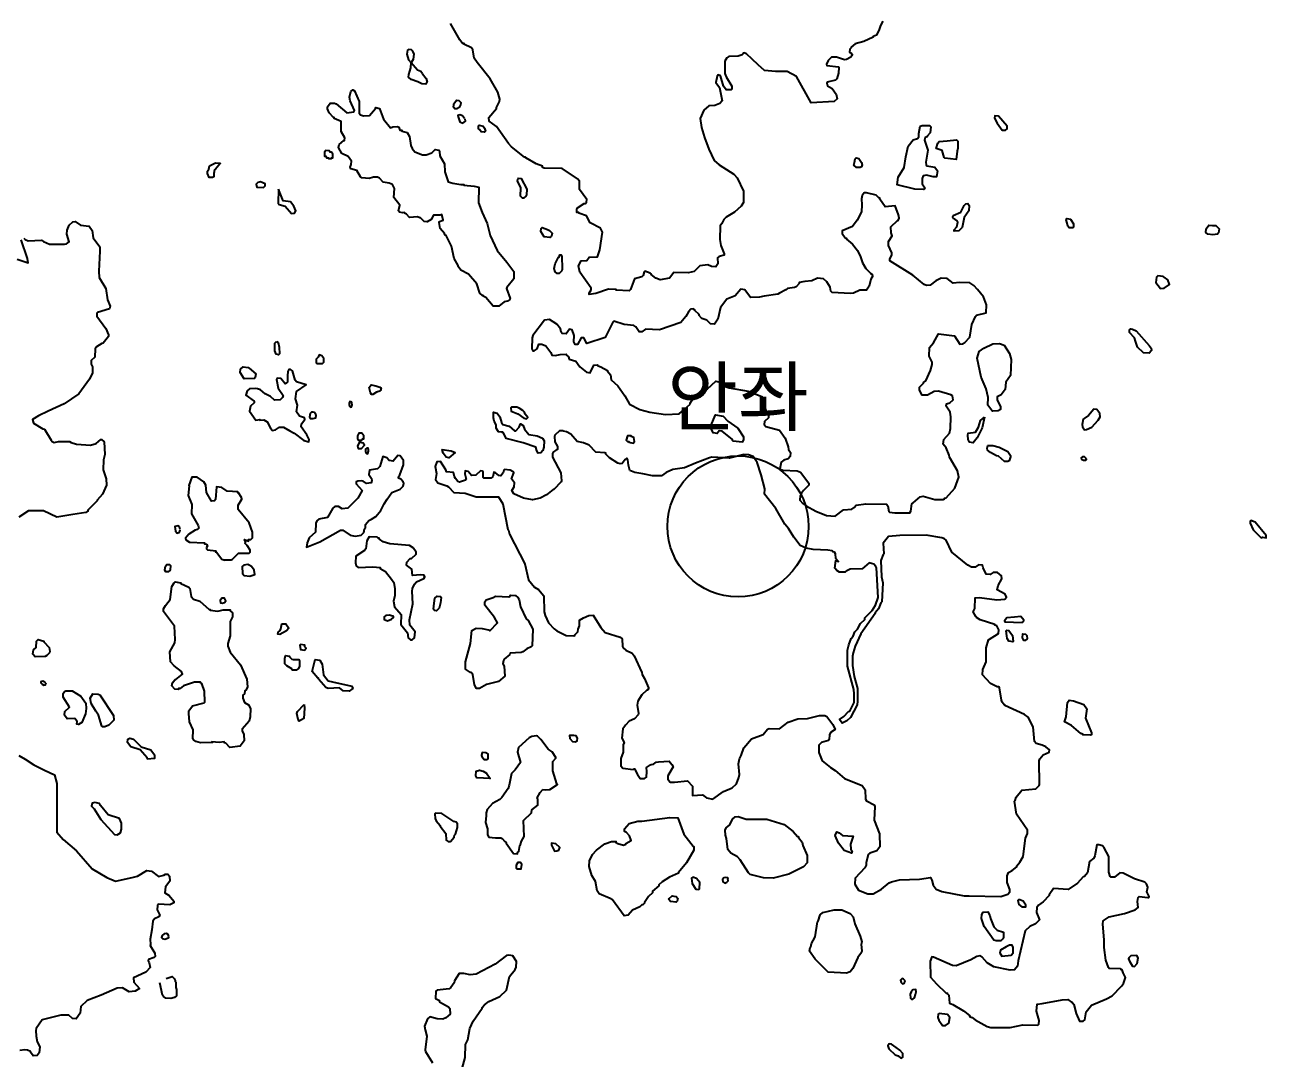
# Model space of a CAD drawing. Header units: millimetres. Extents: x -954552 to 1497340, y -301250 to 736091.
# Drawn here: x 106952 to 128951, y 130998 to 149313 of the extents above; entities that cross this region are included whole.
import ezdxf
from ezdxf.enums import TextEntityAlignment as Align

# ---------------------------------------------------------------- set-up
doc = ezdxf.new("R2010")
doc.units = ezdxf.units.MM
for name, color, linetype in [('2122', 7, 'Continuous'), ('AWS', 4, 'Continuous'), ('AWS명', 2, 'Continuous')]:
    doc.layers.add(name, color=color, linetype=linetype)
doc.styles.get("Standard").update_dxf_attribs({"font": ''})
doc.styles.get('Standard').set_extended_font_data('Gulim')

msp = doc.modelspace()

# ---------------------------------------------------------------- linework, layer by layer
at = {"layer": '2122', "color": 7}
for points in [[(122158, 149377), (122114, 149299), (122092, 149228), (122043, 149131), (121986, 149105), (121986, 149093), (121822, 149015), (121666, 148974), (121596, 148919), (121596, 148906), (121571, 148882), (121564, 148826), (121564, 148826), (121602, 148808), (121602, 148795), (121619, 148781), (121588, 148737), (121512, 148698), (121477, 148691), (121338, 148740), (121250, 148742), (121187, 148680), (121162, 148618), (121168, 148593), (121374, 148569), (121380, 148559), (121370, 148457), (121345, 148357), (121320, 148335), (121170, 148299), (121163, 148280), (121175, 148233), (121262, 148186), (121329, 148085), (121348, 147999), (121297, 147954), (120890, 147928), (120627, 148397), (120627, 148397), (120463, 148485), (120253, 148485), (120058, 148504), (119949, 148604), (119844, 148704), (119744, 148799), (119694, 148816), (119664, 148781), (119595, 148757), (119426, 148752), (119394, 148728), (119356, 148666), (119360, 148448), (119384, 148390), (119482, 148227), (119481, 148171), (119469, 148159), (119381, 148160), (119332, 148223), (119278, 148411), (119241, 148424), (119222, 148405), (119195, 148288), (119263, 148205), (119310, 147967), (119310, 147967), (119268, 147919), (119182, 147885), (119073, 147876), (118987, 147800), (118921, 147652), (118944, 147495), (118997, 147314), (119073, 147109), (119168, 146909), (119258, 146834), (119518, 146665), (119574, 146602), (119690, 146363), (119686, 146163), (119648, 146098), (119531, 145995), (119383, 145904), (119339, 145861), (119307, 145790), (119275, 145750), (119266, 145509), (119289, 145399), (119344, 145255), (119343, 145230), (119256, 145206), (119230, 145182), (119235, 145075), (119197, 145026), (119122, 145027), (119059, 145059), (118916, 145042), (118815, 144940), (118709, 144919), (118452, 144922), (118376, 144824), (118213, 144795), (118132, 144821), (118050, 144887), (118050, 144899), (118034, 144913), (118034, 144913), (117940, 144948), (117927, 144936), (117908, 144867), (117889, 144846), (117757, 144813), (117683, 144623), (117661, 144599), (117429, 144611), (117429, 144624), (117293, 144626), (117072, 144549), (116954, 144533), (116954, 144558), (116986, 144617), (116987, 144648), (116790, 144929), (116766, 145044), (116812, 145131), (116912, 145133), (116956, 145192), (117100, 145203), (117145, 145327), (117187, 145638), (117156, 145711), (116970, 145804), (116903, 145930), (116773, 145975), (116773, 145988), (116735, 145988), (116736, 146044), (116749, 146069), (116749, 146069), (116862, 146149), (116887, 146149), (116906, 146168), (116913, 146217), (116784, 146394), (116780, 146544), (116749, 146585), (116476, 146767), (116158, 146774), (116127, 146783), (116127, 146809), (116014, 146851), (115833, 146954), (115826, 146968), (115810, 146969), (115576, 147153), (115526, 147207), (115311, 147512), (115181, 147608), (115176, 147673), (115309, 147831), (115309, 147849), (115367, 147956), (115368, 147993), (115332, 148118), (115197, 148357), (114969, 148644), (114918, 148723), (114891, 148867), (114867, 148903), (114730, 148973), (114730, 148973), (114737, 148982), (114706, 148982), (114659, 149046), (114498, 149335)], [(113798, 148637), (113839, 148706), (113853, 148793), (113829, 148847), (113804, 148872), (113754, 148873), (113735, 148864), (113722, 148795), (113750, 148690), (113798, 148637), (113798, 148637)], [(113915, 148304), (113797, 148341), (113754, 148385), (113757, 148431), (113790, 148550), (113798, 148637), (113798, 148637)], [(113999, 148447), (113968, 148486), (113912, 148512), (113798, 148637), (113798, 148637)], [(113999, 148447), (114063, 148364), (114084, 148294), (114059, 148261), (113990, 148265), (113915, 148304), (113915, 148304)], [(114674, 147894), (114649, 147848), (114609, 147826), (114571, 147825), (114549, 147853), (114554, 147893), (114555, 147912), (114555, 147912)], [(114555, 147912), (114605, 147978), (114642, 147971), (114680, 147939), (114674, 147894), (114674, 147894)], [(114742, 147654), (114707, 147697), (114660, 147720), (114627, 147706), (114637, 147662), (114661, 147595), (114713, 147570), (114761, 147608), (114756, 147644), (114756, 147644)], [(124186, 147570), (124270, 147447), (124333, 147446), (124358, 147471), (124359, 147515), (124205, 147692), (124143, 147699), (124136, 147661), (124186, 147570), (124186, 147570)], [(115074, 147515), (115099, 147484), (115117, 147427), (115098, 147409), (115042, 147417), (115011, 147460), (114992, 147467), (114993, 147523), (115006, 147535), (115074, 147515), (115074, 147515)], [(122566, 146971), (122605, 147162), (122694, 147274), (122769, 147298), (122794, 147328), (122795, 147385), (122822, 147516), (122855, 147531), (122978, 147526), (122998, 147517), (123009, 147507), (122995, 147401), (122945, 147339), (122945, 147326), (122907, 147314), (122894, 147271), (122954, 147089), (122922, 146878), (122926, 146833), (122938, 146814), (123081, 146788), (123124, 146725), (123110, 146618), (123048, 146616), (122930, 146649), (122873, 146634), (122854, 146590), (122853, 146497), (122902, 146425), (122895, 146399), (122882, 146393), (122882, 146393), (122726, 146398), (122409, 146477), (122429, 146614), (122538, 146782), (122566, 146971), (122566, 146971)], [(123299, 147256), (123462, 147276), (123487, 147248), (123487, 147126), (123472, 147074), (123458, 146926), (123258, 146948), (123246, 146961), (123210, 147085), (123104, 147119), (123130, 147217), (123156, 147243), (123299, 147256), (123299, 147256)], [(112386, 146944), (112387, 146957), (112411, 146957), (112412, 147019), (112388, 147056), (112363, 147056), (112350, 147082), (112288, 147083), (112262, 147058), (112261, 146983), (112287, 146983), (112299, 146958), (112336, 146958), (112336, 146945), (112386, 146944), (112386, 146944)], [(121653, 146871), (121665, 146937), (121684, 146955), (121733, 146942), (121781, 146875), (121789, 146829), (121782, 146798), (121757, 146783), (121688, 146786), (121644, 146825), (121653, 146871), (121653, 146871)], [(110420, 146861), (110334, 146752), (110312, 146741), (110299, 146680), (110301, 146621), (110276, 146606), (110220, 146604), (110190, 146676), (110190, 146719), (110214, 146754), (110223, 146816), (110332, 146869), (110420, 146861), (110420, 146861)], [(111080, 146521), (111051, 146490), (111061, 146437), (111180, 146429), (111211, 146459), (111212, 146497), (111127, 146530), (111080, 146521), (111080, 146521)], [(115742, 146423), (115686, 146548), (115693, 146598), (115749, 146589), (115847, 146400), (115845, 146299), (115833, 146275), (115789, 146242), (115770, 146242), (115739, 146276), (115742, 146423), (115742, 146423)], [(111448, 146400), (111439, 146150), (111457, 146131), (111567, 146097), (111680, 145970), (111730, 145972), (111755, 146014), (111719, 146100), (111658, 146176), (111533, 146196), (111448, 146400), (111448, 146400)], [(123396, 145902), (123401, 145934), (123539, 145991), (123597, 146112), (123629, 146143), (123666, 146146), (123685, 146111), (123683, 146017), (123598, 145897), (123561, 145719), (123503, 145664), (123423, 145658), (123423, 145677), (123467, 145733), (123487, 145814), (123475, 145836), (123436, 145869), (123401, 145883), (123396, 145902), (123396, 145902)], [(125422, 145796), (125406, 145857), (125419, 145883), (125481, 145869), (125536, 145787), (125536, 145725), (125523, 145712), (125461, 145716), (125436, 145745), (125422, 145796), (125422, 145796)], [(106932, 145531), (106956, 145509), (107012, 145486), (107250, 145498), (107284, 145470), (107387, 145426), (107655, 145424), (107693, 145433), (107738, 145467), (107695, 145602), (107703, 145671), (107735, 145760), (107735, 145760), (107804, 145822), (107842, 145825), (107938, 145765), (108091, 145744), (108146, 145668), (108163, 145536), (108280, 145379), (108284, 145299), (108262, 144948), (108267, 144835), (108389, 144640), (108418, 144440), (108466, 144327), (108452, 144277), (108240, 144217), (108227, 144205), (108226, 144149), (108386, 143928), (108434, 143821), (108434, 143790), (108338, 143669), (108314, 143663), (108220, 143605), (108200, 143568), (108192, 143425), (108129, 143362), (108128, 143300), (108152, 143250), (108151, 143143), (108096, 143032), (107910, 142773), (107648, 142597), (107367, 142468), (107196, 142382), (107086, 142316), (107105, 142254), (107270, 142155), (107301, 142145), (107417, 141950), (107436, 141928), (107473, 141912), (107548, 141926), (107742, 141930), (107776, 141910), (107866, 141882), (108116, 141863), (108216, 141894), (108298, 141964), (108311, 141964), (108360, 141922), (108370, 141697), (108344, 141604), (108341, 141423), (108396, 141266), (108400, 141153), (108329, 140992), (108235, 140887), (108235, 140874), (108070, 140711), (108076, 140701), (108032, 140671), (108032, 140671), (107800, 140631), (107519, 140588), (107281, 140697), (107020, 140697), (106848, 140588)], [(116214, 145686), (116250, 145669), (116299, 145619), (116286, 145569), (116255, 145544), (116155, 145553), (116099, 145647), (116100, 145703), (116119, 145721), (116214, 145686), (116214, 145686)], [(127999, 145759), (128060, 145755), (128116, 145698), (128108, 145626), (128090, 145604), (128005, 145593), (127915, 145603), (127884, 145632), (127890, 145695), (127936, 145763), (127999, 145759), (127999, 145759)], [(106818, 145159), (107009, 145094), (106999, 145170), (106887, 145500)], [(116352, 145078), (116410, 145197), (116422, 145197), (116432, 145236), (116456, 145239), (116469, 145217), (116472, 144980), (116466, 144954), (116421, 144908), (116384, 144905), (116353, 144937), (116335, 144994), (116352, 145078), (116352, 145078)], [(127145, 144840), (127124, 144855), (127030, 144862), (127005, 144838), (126998, 144744), (127077, 144637), (127146, 144643), (127235, 144710), (127210, 144791), (127145, 144840), (127145, 144840)], [(126636, 143705), (126616, 143768), (126530, 143862), (126530, 143907), (126550, 143925), (126581, 143921), (126649, 143892), (126880, 143627), (126913, 143580), (126919, 143539), (126875, 143493), (126775, 143497), (126670, 143601), (126636, 143705), (126636, 143705)], [(111413, 143700), (111442, 143685), (111461, 143601), (111463, 143482), (111445, 143463), (111407, 143476), (111380, 143533), (111385, 143672), (111413, 143700), (111413, 143700)], [(123898, 143067), (123831, 143404), (123864, 143522), (123945, 143583), (124109, 143659), (124228, 143667), (124309, 143635), (124401, 143490), (124431, 143384), (124421, 143097), (124338, 142979), (124324, 142850), (124254, 142755), (124185, 142718), (124184, 142669), (124245, 142542), (124244, 142493), (124200, 142472), (124109, 142464), (124089, 142476), (124020, 142570), (124022, 142707), (123987, 142864), (123898, 143067), (123898, 143067)], [(112227, 143310), (112252, 143334), (112253, 143396), (112216, 143448), (112166, 143461), (112153, 143423), (112116, 143387), (112115, 143323), (112126, 143312), (112227, 143310), (112227, 143310)], [(110926, 143225), (111043, 143125), (111036, 143063), (111023, 143047), (110837, 143040), (110769, 143151), (110776, 143210), (110820, 143253), (110908, 143240), (110926, 143225), (110926, 143225)], [(111646, 142117), (111728, 142078), (111897, 141946), (111984, 141920), (111991, 141963), (111952, 142044), (111850, 142190), (111855, 142239), (111914, 142320), (111908, 142345), (111821, 142378), (111766, 142453), (111785, 142571), (111750, 142685), (111764, 142816), (111937, 142934), (111767, 142984), (111742, 143016), (111694, 143179), (111663, 143201), (111632, 143205), (111613, 143167), (111605, 143092), (111610, 142981), (111588, 142959), (111564, 142950), (111486, 143044), (111423, 143051), (111411, 143026), (111442, 142874), (111532, 142744), (111532, 142744), (111519, 142706), (111475, 142666), (111375, 142659), (111305, 142726), (111211, 142774), (111127, 142843), (111077, 142862), (111034, 142869), (110934, 142861), (110890, 142827), (110870, 142749), (111019, 142644), (111018, 142614), (110949, 142551), (110935, 142464), (111046, 142307), (111114, 142318), (111114, 142306), (111189, 142314), (111245, 142279), (111308, 142166), (111343, 142124), (111393, 142133), (111463, 142184), (111538, 142182), (111646, 142117), (111646, 142117)], [(113170, 142913), (113246, 142893), (113265, 142872), (113258, 142834), (113245, 142819), (113186, 142800), (113120, 142758), (113094, 142761), (113076, 142793), (113052, 142887), (113091, 142930), (113170, 142913), (113170, 142913)], [(112751, 142571), (112748, 142614), (112734, 142633), (112712, 142635), (112697, 142611), (112698, 142581), (112707, 142552), (112725, 142536), (112740, 142541), (112750, 142562), (112751, 142570), (112751, 142570)], [(112064, 142447), (112035, 142450), (112009, 142426), (111996, 142357), (112008, 142337), (112060, 142334), (112108, 142349), (112115, 142386), (112109, 142408), (112085, 142443), (112064, 142447), (112064, 142447)], [(115810, 142144), (115885, 142051), (116034, 142030), (116128, 141985), (116158, 141939), (116150, 141828), (116131, 141766), (116099, 141729), (116049, 141723), (116024, 141761), (116006, 141827), (115782, 141905), (115482, 141979), (115435, 142081), (115410, 142088), (115423, 142094), (115348, 142101), (115305, 142164), (115305, 142226), (115271, 142289), (115255, 142349), (115259, 142446), (115321, 142432), (115370, 142366), (115401, 142266), (115425, 142231), (115536, 142199), (115629, 142116), (115654, 142119), (115711, 142182), (115737, 142240), (115737, 142240), (115781, 142214), (115810, 142144), (115810, 142144)], [(115711, 142518), (115673, 142535), (115579, 142536), (115566, 142523), (115571, 142467), (115691, 142421), (115794, 142339), (115844, 142329), (115864, 142351), (115819, 142411), (115807, 142446), (115778, 142477), (115711, 142518), (115711, 142518)], [(119411, 142290), (119585, 142165), (119689, 142008), (119689, 141957), (119663, 141918), (119507, 141935), (119495, 141947), (119495, 141966), (119310, 142112), (119259, 142119), (119221, 142067), (119153, 142083), (119110, 142171), (119110, 142208), (119194, 142402), (119325, 142374), (119411, 142290), (119411, 142290)], [(123961, 142360), (123915, 142172), (123831, 141991), (123756, 141905), (123693, 141916), (123669, 141962), (123664, 142038), (123670, 142075), (123801, 142092), (123852, 142179), (123886, 142298), (123961, 142360), (123961, 142360)], [(125724, 142336), (125710, 142324), (125690, 142230), (125696, 142186), (125733, 142136), (125764, 142138), (125859, 142182), (125975, 142308), (126011, 142363), (126005, 142426), (125950, 142495), (125894, 142502), (125805, 142391), (125724, 142336), (125724, 142336)], [(112919, 141801), (112971, 141863), (112946, 141901), (112884, 141914), (112845, 141852), (112857, 141801), (112919, 141801), (112919, 141801)], [(112921, 141952), (112934, 141976), (112960, 141975), (112960, 142026), (112923, 142076), (112873, 142077), (112847, 142028), (112847, 141977), (112859, 141953), (112921, 141952), (112921, 141952)], [(117733, 141901), (117757, 141926), (117745, 142001), (117696, 142015), (117696, 142027), (117634, 142028), (117608, 141953), (117633, 141928), (117658, 141927), (117658, 141915), (117733, 141901), (117733, 141901)], [(113456, 141024), (113604, 141083), (113655, 141135), (113667, 141190), (113655, 141214), (113613, 141262), (113575, 141277), (113576, 141303), (113595, 141334), (113660, 141517), (113661, 141592), (113606, 141674), (113562, 141681), (113479, 141578), (113411, 141589), (113367, 141639), (113299, 141659), (113241, 141482), (113203, 141441), (113059, 141418), (113051, 141343), (113093, 141273), (113100, 141237), (113087, 141193), (113005, 141182), (112950, 141226), (112925, 141232), (112856, 141227), (112825, 141212), (112824, 141180), (112929, 141058), (112929, 141058), (112852, 140921), (112675, 140746), (112574, 140734), (112513, 140776), (112444, 140776), (112413, 140746), (112316, 140578), (112160, 140549), (112128, 140524), (112109, 140481), (112101, 140318), (111993, 140220), (111953, 140130), (111941, 140055), (112180, 140149), (112545, 140356), (112588, 140356), (112719, 140267), (112807, 140252), (112912, 140265), (112957, 140313), (112970, 140382), (112989, 140401), (112992, 140457), (113049, 140526), (113094, 140550), (113174, 140600), (113261, 140706), (113256, 140703), (113261, 140706), (113323, 140822), (113323, 140822), (113375, 140905), (113456, 141024), (113456, 141024)], [(113041, 141782), (113034, 141807), (113012, 141811), (112991, 141789), (112989, 141756), (112998, 141728), (113012, 141711), (113032, 141714), (113043, 141756), (113041, 141782), (113041, 141782)], [(114579, 141733), (114468, 141638), (114417, 141648), (114364, 141719), (114351, 141783), (114508, 141761), (114579, 141733), (114579, 141733)], [(124222, 141825), (124372, 141753), (124421, 141678), (124421, 141653), (124395, 141587), (124370, 141572), (124314, 141573), (124210, 141665), (124172, 141675), (124066, 141732), (124010, 141777), (124004, 141808), (124017, 141858), (124104, 141857), (124222, 141825), (124222, 141825)], [(125761, 141625), (125731, 141657), (125698, 141657), (125671, 141638), (125679, 141616), (125715, 141595), (125753, 141595), (125764, 141610), (125761, 141624), (125761, 141624)], [(110909, 140191), (110955, 140190), (110988, 140220), (110989, 140320), (110928, 140487), (110731, 140723), (110732, 140799), (110796, 140904), (110790, 140935), (110741, 141017), (110729, 141020), (110729, 141033), (110535, 141045), (110442, 141115), (110349, 141122), (110334, 140897), (110315, 140876), (110258, 140870), (110173, 141025), (110162, 141156), (110122, 141215), (110008, 141295), (109914, 141297), (109856, 141147), (109862, 141141), (109847, 140972), (109914, 140809), (109906, 140647), (110022, 140440), (110034, 140389), (110014, 140370), (110014, 140370), (109971, 140359), (109857, 140285), (109800, 140214), (109806, 140183), (109868, 140141), (110136, 140129), (110136, 140116), (110174, 140106), (110192, 140081), (110173, 140050), (110172, 140025), (110191, 140006), (110335, 139988), (110334, 139970), (110347, 139966), (110445, 139840), (110495, 139823), (110489, 139833), (110607, 139831), (110635, 139844), (110740, 139949), (110928, 139950), (110946, 139968), (110947, 139999), (110892, 140087), (110855, 140119), (110861, 140147), (110843, 140188), (110918, 140159), (110909, 140191), (110909, 140191)], [(109705, 140368), (109692, 140416), (109664, 140435), (109611, 140422), (109624, 140341), (109652, 140302), (109695, 140321), (109705, 140354), (109705, 140354)], [(128721, 140360), (128863, 140221), (128888, 140230), (128951, 140223), (128951, 140260), (128755, 140497), (128680, 140530), (128667, 140517), (128667, 140480), (128721, 140360), (128721, 140360)], [(113507, 139319), (113511, 139200), (113484, 139098), (113502, 138995), (113619, 138861), (113617, 138687), (113734, 138535), (113745, 138448), (113788, 138410), (113819, 138412), (113858, 138446), (113871, 138552), (113773, 138673), (113768, 138766), (113828, 139053), (113818, 139275), (113824, 139323), (113860, 139400), (113895, 139439), (114021, 139500), (114040, 139528), (114022, 139556), (113965, 139563), (113822, 139553), (113810, 139665), (113718, 139735), (113724, 139786), (113782, 139853), (113807, 139853), (113889, 139933), (113889, 139964), (113889, 139964), (113834, 140041), (113772, 140085), (113423, 140114), (113304, 140147), (113240, 140196), (113233, 140213), (113214, 140213), (113199, 140230), (113055, 140237), (113011, 140169), (112997, 140026), (112971, 139998), (112820, 139897), (112813, 139778), (112824, 139725), (112857, 139694), (113118, 139706), (113249, 139694), (113249, 139675), (113341, 139622), (113451, 139488), (113489, 139426), (113507, 139319), (113507, 139319)], [(109441, 139690), (109444, 139721), (109469, 139746), (109513, 139749), (109531, 139727), (109530, 139645), (109492, 139618), (109449, 139615), (109436, 139647), (109441, 139690), (109441, 139690)], [(110925, 139737), (110906, 139746), (110831, 139735), (110806, 139710), (110811, 139586), (110841, 139554), (110941, 139540), (111029, 139570), (111018, 139648), (110968, 139714), (110925, 139737), (110925, 139737)], [(109599, 137953), (109535, 138021), (109524, 138202), (109608, 138358), (109615, 138420), (109605, 138652), (109408, 138916), (109409, 138960), (109444, 139023), (109530, 139127), (109558, 139357), (109599, 139423), (109614, 139438), (109715, 139421), (109715, 139409), (109857, 139345), (109876, 139322), (109899, 139178), (109941, 139136), (110054, 139095), (110221, 138949), (110234, 138949), (110234, 138937), (110371, 138923), (110465, 138946), (110590, 138942), (110589, 138929), (110633, 138888), (110632, 138819), (110593, 138738), (110590, 138482), (110590, 138482), (110551, 138345), (110550, 138302), (110593, 138195), (110774, 137970), (110887, 137716), (110897, 137579), (110877, 137529), (110852, 137510), (110843, 137458), (110818, 137434), (110813, 137380), (110843, 137304), (110918, 137260), (110954, 137196), (110945, 137045), (110927, 136972), (110806, 136827), (110806, 136802), (110834, 136735), (110841, 136623), (110771, 136528), (110584, 136502), (110515, 136578), (110491, 136587), (110485, 136606), (110397, 136591), (110266, 136603), (110278, 136593), (110066, 136589), (109984, 136610), (109941, 136641), (109941, 136641), (109929, 136657), (109937, 136816), (109871, 136961), (109856, 137107), (109861, 137155), (109924, 137241), (110131, 137294), (110144, 137307), (110134, 137501), (110088, 137639), (110074, 137641), (110067, 137662), (109961, 137660), (109766, 137599), (109703, 137550), (109678, 137547), (109678, 137535), (109609, 137539), (109560, 137596), (109567, 137658), (109580, 137658), (109580, 137670), (109618, 137707), (109631, 137707), (109744, 137805), (109726, 137853), (109599, 137953), (109599, 137953)], [(110512, 139102), (110488, 139150), (110446, 139151), (110412, 139108), (110421, 139070), (110449, 139065), (110492, 139074), (110516, 139102), (110516, 139102)], [(114205, 139063), (114216, 139148), (114261, 139185), (114316, 139181), (114329, 139165), (114320, 139071), (114295, 138971), (114245, 138926), (114214, 138932), (114195, 138954), (114205, 139063), (114205, 139063)], [(115647, 138182), (115553, 138174), (115547, 138155), (115449, 138068), (115433, 138047), (115426, 137989), (115444, 137945), (115461, 137770), (115347, 137671), (115134, 137621), (115008, 137548), (114958, 137552), (114922, 137614), (114892, 137796), (114862, 137831), (114849, 137831), (114763, 137891), (114764, 138023), (114850, 138346), (114871, 138577), (114953, 138620), (115056, 138614), (115168, 138589), (115195, 138571), (115327, 138715), (115274, 138810), (115103, 139029), (115103, 139086), (115128, 139124), (115251, 139164), (115292, 139187), (115292, 139187), (115529, 139175), (115554, 139184), (115560, 139206), (115648, 139198), (115691, 139163), (115712, 139119), (115739, 138998), (115836, 138786), (115871, 138754), (115952, 138600), (115942, 138307), (115924, 138289), (115851, 138255), (115779, 138198), (115749, 138186), (115647, 138182), (115647, 138182)], [(113473, 138831), (113410, 138851), (113349, 138844), (113319, 138818), (113322, 138775), (113380, 138749), (113451, 138779), (113484, 138809), (113488, 138827), (113476, 138832), (113476, 138832)], [(124489, 138817), (124353, 138805), (124314, 138752), (124321, 138733), (124626, 138720), (124652, 138735), (124659, 138763), (124604, 138826), (124489, 138817), (124489, 138817)], [(111490, 138605), (111505, 138696), (111580, 138695), (111629, 138619), (111592, 138570), (111471, 138509), (111434, 138512), (111441, 138550), (111475, 138577), (111490, 138605), (111490, 138605)], [(107151, 138277), (107159, 138389), (107190, 138420), (107290, 138391), (107289, 138379), (107382, 138277), (107394, 138207), (107387, 138180), (107344, 138132), (107311, 138119), (107136, 138111), (107093, 138161), (107107, 138233), (107151, 138277), (107151, 138277)], [(124355, 138484), (124344, 138573), (124357, 138586), (124393, 138580), (124456, 138489), (124466, 138384), (124459, 138378), (124391, 138388), (124360, 138436), (124355, 138484), (124355, 138484)], [(124631, 138449), (124636, 138520), (124686, 138513), (124711, 138490), (124717, 138431), (124682, 138401), (124657, 138401), (124631, 138449), (124631, 138449)], [(111911, 138228), (111937, 138265), (111912, 138290), (111912, 138316), (111837, 138328), (111824, 138317), (111836, 138241), (111911, 138228), (111911, 138228)], [(111708, 138066), (111809, 138064), (111822, 138041), (111820, 137948), (111801, 137904), (111763, 137874), (111694, 137875), (111682, 137900), (111596, 137950), (111559, 137986), (111558, 138081), (111573, 138132), (111641, 138122), (111641, 138109), (111684, 138068), (111708, 138066), (111708, 138066)], [(112403, 137670), (112746, 137589), (112765, 137548), (112701, 137505), (112595, 137506), (112527, 137564), (112328, 137551), (112284, 137567), (112163, 137711), (112157, 137731), (112144, 137731), (112044, 137851), (112097, 138063), (112178, 138053), (112221, 137980), (112243, 137792), (112329, 137685), (112403, 137670), (112403, 137670)], [(107327, 137644), (107304, 137664), (107270, 137677), (107235, 137669), (107236, 137649), (107257, 137626), (107289, 137609), (107318, 137613), (107320, 137618), (107325, 137632), (107329, 137644), (107329, 137644)], [(107742, 137220), (107633, 137396), (107634, 137464), (107653, 137495), (107679, 137508), (107791, 137506), (107946, 137411), (108032, 137290), (108037, 137198), (108029, 137103), (107965, 136948), (107902, 136914), (107871, 136918), (107878, 136967), (107841, 137018), (107703, 137013), (107654, 137077), (107661, 137145), (107742, 137220), (107742, 137220)], [(108211, 137150), (108125, 137283), (108108, 137380), (108159, 137458), (108252, 137450), (108284, 137437), (108523, 137071), (108528, 136991), (108439, 136901), (108370, 136871), (108326, 136868), (108314, 136881), (108260, 137075), (108211, 137150), (108211, 137150)], [(125406, 137046), (125433, 137303), (125458, 137341), (125537, 137333), (125720, 137269), (125775, 137187), (125749, 137023), (125857, 136764), (125857, 136730), (125832, 136721), (125702, 136731), (125702, 136743), (125664, 136751), (125503, 136896), (125379, 136961), (125406, 137046), (125406, 137046)], [(111900, 137267), (111911, 137200), (111896, 137016), (111813, 136973), (111795, 136998), (111775, 137106), (111785, 137142), (111900, 137267), (111900, 137267)], [(109015, 136518), (109183, 136464), (109251, 136375), (109250, 136312), (109125, 136296), (109119, 136321), (108997, 136460), (108828, 136518), (108772, 136594), (108779, 136650), (108811, 136671), (108879, 136649), (109015, 136518), (109015, 136518)], [(116130, 135760), (116172, 135753), (116259, 135760), (116392, 135846), (116380, 135859), (116307, 136091), (116309, 136253), (116360, 136315), (116361, 136327), (116299, 136428), (116225, 136473), (116096, 136643), (116038, 136703), (116017, 136711), (115938, 136698), (115890, 136677), (115701, 136505), (115681, 136424), (115734, 136240), (115641, 136109), (115576, 136044), (115537, 135835), (115516, 135776), (115407, 135618), (115368, 135580), (115238, 135511), (115143, 135405), (115127, 135346), (115130, 135298), (115115, 135175), (115151, 135062), (115151, 135062), (115149, 134955), (115174, 134915), (115292, 134901), (115386, 134903), (115411, 134890), (115458, 134836), (115484, 134823), (115483, 134810), (115614, 134625), (115682, 134621), (115684, 134642), (115704, 134660), (115722, 134768), (115739, 134787), (115752, 134843), (115799, 134929), (115790, 135210), (115929, 135348), (115936, 135402), (116044, 135482), (116045, 135588), (116033, 135614), (116082, 135704), (116130, 135760), (116130, 135760)], [(116679, 136715), (116603, 136718), (116609, 136665), (116658, 136610), (116708, 136607), (116740, 136622), (116746, 136672), (116722, 136713), (116679, 136715), (116679, 136715)], [(115053, 136346), (115092, 136294), (115148, 136293), (115161, 136305), (115162, 136383), (115119, 136409), (115056, 136413), (115043, 136363), (115053, 136346), (115053, 136346)], [(106848, 136365), (106958, 136299), (107110, 136194), (107300, 136103), (107477, 136018), (107519, 135865), (107519, 135480), (107519, 135132), (107519, 135004), (107629, 134871), (107867, 134675), (108148, 134352), (108405, 134199), (108557, 134137), (108854, 134200), (108854, 134200), (108948, 134223), (109112, 134325), (109199, 134314), (109322, 134218), (109415, 134243), (109443, 134261), (109486, 134261), (109516, 134226), (109521, 134135), (109445, 134036), (109432, 133929), (109512, 133879), (109512, 133879), (109592, 133778), (109592, 133753), (109523, 133716), (109322, 133725), (109304, 133706), (109296, 133625), (109345, 133534), (109326, 133503), (109253, 133466), (109219, 133426), (109204, 133270), (109171, 133109), (109182, 133012), (109176, 132996), (109255, 132858), (109260, 132800), (109242, 132779), (109142, 132746), (109135, 132725), (109153, 132689), (109171, 132602), (109095, 132522), (108875, 132419), (108886, 132343), (108985, 132232), (108908, 132187), (108803, 132176), (108685, 132246), (108591, 132241), (108302, 132112), (108057, 132017), (108057, 132017), (107944, 131912), (107930, 131794), (107860, 131694), (107797, 131701), (107732, 131759), (107592, 131761), (107260, 131677), (107152, 131522), (107145, 131491), (107152, 131387), (107173, 131285), (107216, 131197), (107208, 131091), (107170, 131047), (107102, 131039), (107052, 131102), (107052, 131114), (106997, 131141), (106953, 131146), (106865, 131136)], [(115196, 135954), (114963, 135968), (114944, 135999), (114951, 136083), (115008, 136101), (115074, 136086), (115132, 136050), (115196, 135954), (115196, 135954)], [(108301, 135230), (108539, 134960), (108589, 134956), (108646, 134993), (108665, 135058), (108667, 135165), (108628, 135248), (108431, 135311), (108294, 135477), (108278, 135510), (108190, 135527), (108147, 135517), (108135, 135463), (108182, 135415), (108301, 135230), (108301, 135230)], [(114421, 134862), (114455, 134840), (114498, 134839), (114562, 134913), (114568, 134949), (114586, 134966), (114618, 135085), (114621, 135150), (114597, 135179), (114553, 135195), (114342, 135335), (114230, 135342), (114217, 135330), (114222, 135243), (114240, 135202), (114314, 135120), (114313, 135108), (114413, 134977), (114421, 134862), (114421, 134862)], [(117888, 135199), (118383, 135264), (118527, 135256), (118630, 134970), (118796, 134753), (118808, 134752), (118808, 134683), (118680, 134460), (118534, 134290), (118534, 134277), (118376, 134208), (118244, 134122), (118187, 134067), (118187, 134054), (118073, 133956), (118073, 133931), (118005, 133861), (117933, 133758), (117933, 133745), (117904, 133717), (117889, 133714), (117851, 133681), (117719, 133623), (117643, 133533), (117574, 133522), (117365, 133802), (117328, 133828), (117129, 133911), (117104, 133943), (117093, 133965), (117064, 134131), (117064, 134131), (117002, 134238), (116954, 134395), (116962, 134495), (117013, 134607), (117083, 134687), (117228, 134798), (117347, 134840), (117429, 134836), (117422, 134827), (117460, 134804), (117559, 134775), (117603, 134790), (117604, 134802), (117698, 134854), (117667, 134936), (117612, 134999), (117581, 135018), (117582, 135062), (117663, 135155), (117814, 135196), (117888, 135199), (117888, 135199)], [(120100, 135232), (120407, 135138), (120567, 135017), (120647, 134926), (120659, 134926), (120665, 134906), (120728, 134825), (120739, 134768), (120818, 134589), (120816, 134458), (120753, 134390), (120489, 134256), (120213, 134191), (120044, 134193), (119808, 134252), (119777, 134280), (119630, 134511), (119581, 134567), (119465, 134634), (119408, 134695), (119386, 134892), (119368, 134949), (119363, 135038), (119382, 135083), (119444, 135132), (119495, 135231), (119540, 135274), (119596, 135279), (119733, 135234), (120100, 135232), (120100, 135232)], [(121374, 134809), (121310, 134942), (121342, 135007), (121386, 134994), (121442, 134943), (121634, 134931), (121586, 134789), (121593, 134705), (121613, 134666), (121600, 134629), (121475, 134680), (121374, 134809), (121374, 134809)], [(116361, 134797), (116285, 134810), (116284, 134772), (116339, 134666), (116383, 134671), (116414, 134687), (116434, 134733), (116361, 134797), (116361, 134797)], [(123742, 131718), (123792, 131677), (124009, 131558), (124072, 131542), (124416, 131544), (124641, 131591), (124903, 131581), (124922, 131602), (124929, 131668), (124882, 131831), (124890, 131956), (124983, 131964), (125337, 132030), (125434, 132036), (125502, 131989), (125515, 131988), (125545, 131947), (125584, 131787), (125641, 131656), (125710, 131655), (125735, 131676), (125763, 131819), (125857, 131938), (126122, 132049), (126222, 132104), (126387, 132272), (126425, 132324), (126457, 132429), (126414, 132508), (126397, 132564), (126384, 132564), (126384, 132564), (126372, 132580), (126166, 132589), (126154, 132605), (126109, 132733), (126078, 132961), (126082, 133098), (126059, 133374), (126064, 133434), (126171, 133502), (126440, 133564), (126629, 133624), (126680, 133670), (126668, 133776), (126682, 133845), (126700, 133864), (126851, 133843), (126870, 133846), (126876, 133864), (126839, 133946), (126853, 134030), (126828, 134089), (126798, 134118), (126617, 134177), (126419, 134279), (126357, 134280), (126262, 134206), (126200, 134204), (126187, 134217), (126163, 134295), (126160, 134570), (126081, 134724), (126081, 134724), (126051, 134762), (125984, 134781), (125950, 134779), (125917, 134585), (125897, 134542), (125822, 134481), (125782, 134281), (125729, 134216), (125710, 134210), (125605, 134102), (125440, 133986), (125184, 134002), (125107, 133890), (125107, 133878), (124998, 133771), (124917, 133709), (124886, 133668), (124879, 133580), (124934, 133449), (124863, 133381), (124764, 133332), (124681, 133252), (124555, 132723), (124542, 132629), (124491, 132564), (124416, 132555), (124124, 132616), (124005, 132686), (123919, 132787), (123879, 132812), (123821, 132797), (123821, 132797), (123717, 132741), (123455, 132637), (123393, 132638), (123057, 132789), (123026, 132792), (122994, 132717), (123002, 132433), (123110, 132314), (123280, 132152), (123305, 132151), (123299, 132142), (123329, 132114), (123340, 131973), (123396, 131950), (123585, 131839), (123687, 131762), (123705, 131731), (123742, 131718), (123742, 131718)], [(115747, 134355), (115761, 134429), (115737, 134466), (115687, 134467), (115661, 134418), (115660, 134368), (115672, 134356), (115747, 134355), (115747, 134355)], [(118781, 134091), (118842, 133995), (118899, 133989), (118911, 134001), (118913, 134113), (118857, 134183), (118789, 134206), (118764, 134187), (118781, 134091), (118781, 134091)], [(119414, 134163), (119408, 134192), (119377, 134197), (119342, 134196), (119316, 134164), (119323, 134124), (119356, 134099), (119394, 134119), (119417, 134143), (119412, 134164), (119412, 134164)], [(118456, 133871), (118497, 133863), (118522, 133825), (118515, 133782), (118496, 133763), (118395, 133777), (118365, 133811), (118372, 133830), (118423, 133876), (118456, 133871), (118456, 133871)], [(124642, 133783), (124588, 133806), (124564, 133804), (124551, 133792), (124568, 133722), (124618, 133678), (124693, 133680), (124693, 133711), (124642, 133783), (124642, 133783)], [(120920, 133085), (120956, 133150), (120997, 133412), (121009, 133424), (121048, 133536), (121093, 133580), (121293, 133627), (121431, 133625), (121580, 133561), (121629, 133504), (121659, 133378), (121756, 133159), (121787, 133060), (121772, 133015), (121784, 132902), (121777, 132871), (121713, 132784), (121625, 132585), (121579, 132527), (121512, 132507), (121191, 132522), (120957, 132750), (120858, 132895), (120868, 132961), (120881, 132972), (120892, 133032), (120920, 133085), (120920, 133085)], [(123953, 133329), (123909, 133474), (123910, 133543), (123935, 133586), (124017, 133592), (124053, 133528), (124065, 133471), (124126, 133327), (124181, 133264), (124293, 133232), (124298, 133134), (124285, 133110), (124248, 133076), (124166, 133077), (124123, 133091), (123953, 133329), (123953, 133329)], [(109504, 133152), (109495, 133191), (109465, 133205), (109424, 133202), (109388, 133171), (109374, 133137), (109392, 133118), (109434, 133108), (109481, 133124), (109502, 133137), (109506, 133149), (109506, 133149)], [(124346, 132969), (124245, 132914), (124232, 132864), (124269, 132807), (124430, 132823), (124470, 132867), (124465, 132961), (124447, 133002), (124403, 132999), (124346, 132969), (124346, 132969)], [(114703, 130815), (114755, 131012), (114764, 131237), (114803, 131323), (114836, 131524), (114899, 131655), (115054, 131885), (115054, 131897), (115098, 131942), (115174, 132000), (115369, 132091), (115489, 132202), (115489, 132202), (115542, 132445), (115644, 132569), (115657, 132612), (115664, 132712), (115603, 132813), (115527, 132823), (115491, 132815), (115289, 132661), (114949, 132484), (114843, 132473), (114732, 132497), (114649, 132500), (114569, 132368), (114560, 132335), (114501, 132251), (114471, 132225), (114261, 132203), (114233, 132187), (114231, 132056), (114300, 132017), (114293, 132009), (114299, 131999), (114458, 131908), (114484, 131877), (114490, 131778), (114456, 131748), (114456, 131748)], [(126529, 132714), (126585, 132628), (126616, 132621), (126667, 132676), (126681, 132776), (126656, 132817), (126550, 132809), (126518, 132778), (126512, 132756), (126529, 132714), (126529, 132714)], [(109455, 132408), (109562, 132447), (109599, 132412), (109618, 132377), (109618, 132359), (109630, 132346), (109627, 132248), (109638, 132215), (109639, 132102), (109607, 132072), (109538, 132054), (109451, 132064), (109407, 132093), (109389, 132112), (109343, 132333), (109343, 132333)], [(122553, 132370), (122526, 132400), (122502, 132412), (122493, 132406), (122471, 132379), (122481, 132339), (122506, 132316), (122528, 132324), (122544, 132341), (122556, 132360), (122553, 132371), (122553, 132371)], [(122643, 132133), (122647, 132060), (122666, 132044), (122691, 132041), (122716, 132065), (122738, 132125), (122749, 132171), (122743, 132215), (122687, 132210), (122658, 132172), (122643, 132133), (122643, 132133)], [(123152, 131673), (123216, 131577), (123266, 131577), (123329, 131620), (123343, 131720), (123306, 131770), (123157, 131791), (123138, 131778), (123134, 131721), (123152, 131673), (123152, 131673)], [(114456, 131748), (114414, 131710), (114358, 131686), (114257, 131695), (114127, 131732), (114089, 131695), (114037, 131564), (114045, 131498), (114079, 131389), (114045, 131143), (114050, 131115), (114179, 130913)], [(122391, 131188), (122312, 131246), (122269, 131253), (122249, 131218), (122261, 131165), (122375, 131059), (122431, 131040), (122478, 131000), (122497, 131003), (122509, 131018), (122510, 131081), (122460, 131138), (122391, 131188), (122391, 131188)]]:
    msp.add_lwpolyline(points, dxfattribs=at)
for points in [[(115616, 144940), (115621, 144809), (115493, 144658), (115487, 144639), (115553, 144460), (115540, 144436), (115508, 144416), (115447, 144406), (115352, 144326), (115251, 144326), (115122, 144478), (115073, 144504), (115073, 144517), (115060, 144517), (115017, 144558), (114963, 144720), (114816, 144894), (114679, 144965), (114629, 145031), (114630, 145050), (114563, 145173), (114515, 145392), (114418, 145578), (114402, 145585), (114391, 145614), (114315, 145703), (114296, 145808), (114303, 145826), (114365, 145853), (114342, 145954), (114315, 145941), (114315, 145941), (114192, 145940), (114153, 145862), (114083, 145822), (114028, 145829), (113966, 145893), (113950, 145891), (113913, 145911), (113772, 145895), (113717, 145959), (113681, 145972), (113681, 145984), (113644, 145978), (113592, 145991), (113574, 146019), (113600, 146116), (113489, 146255), (113504, 146411), (113467, 146480), (113410, 146508), (113305, 146526), (113238, 146596), (113200, 146615), (113129, 146611), (113056, 146592), (112925, 146603), (112900, 146616), (112833, 146732), (112727, 146758), (112715, 146790), (112738, 146838), (112742, 146895), (112742, 146895), (112680, 146979), (112568, 147032), (112508, 147136), (112520, 147192), (112603, 147260), (112615, 147260), (112622, 147310), (112561, 147423), (112557, 147598), (112432, 147655), (112433, 147668), (112421, 147668), (112347, 147751), (112317, 147826), (112317, 147857), (112361, 147926), (112442, 147925), (112467, 147912), (112661, 147754), (112784, 147770), (112797, 147795), (112718, 147964), (112706, 148033), (112727, 148133), (112764, 148158), (112795, 148145), (112880, 147956), (112877, 147750), (112902, 147719), (112952, 147699), (113058, 147704), (113058, 147704), (113166, 147828), (113173, 147847), (113235, 147830), (113307, 147641), (113431, 147486), (113475, 147505), (113554, 147511), (113581, 147500), (113598, 147444), (113636, 147443), (113636, 147430), (113729, 147402), (113772, 147332), (113795, 147176), (113819, 147120), (113862, 147063), (113998, 147011), (114062, 147010), (114162, 147046), (114225, 147102), (114288, 147091), (114300, 147069), (114307, 146991), (114391, 146850), (114394, 146707), (114455, 146532), (114537, 146504), (114679, 146482), (114731, 146483), (114730, 146471), (114915, 146452), (114915, 146452), (114998, 146433), (114998, 146433), (114993, 146157), (115055, 145986), (115146, 145791), (115198, 145577), (115322, 145315), (115493, 145105)], [(118741, 142592), (118741, 142610), (118804, 142700), (119050, 142859), (119195, 142995), (119246, 142988), (119314, 142931), (119364, 142917), (119364, 142905), (119432, 142876), (119769, 142819), (120011, 142726), (120053, 142640), (120076, 142490), (120132, 142396), (120131, 142345), (120062, 142284), (120055, 142228), (120085, 142196), (120328, 142130), (120427, 141986), (120480, 141833), (120487, 141786), (120523, 141734), (120516, 141660), (120478, 141619), (120403, 141599), (120358, 141561), (120332, 141444), (120388, 141417), (120637, 141408), (120637, 141408), (120699, 141382), (120847, 141187), (120847, 141155), (120749, 141060), (120714, 141013), (120694, 140963), (120687, 140889), (120742, 140826), (120798, 140787), (120972, 140694), (121158, 140614), (121314, 140606), (121460, 140716), (121609, 140727), (121649, 140755), (121686, 140801), (121855, 140824), (122223, 140816), (122248, 140788), (122265, 140687), (122277, 140674), (122370, 140665), (122634, 140664), (122653, 140695), (122671, 140824), (122698, 140838), (122777, 140912), (122817, 140946), (122875, 140961), (123080, 140902), (123224, 140900), (123224, 140900), (123249, 140909), (123249, 140922), (123282, 140932), (123432, 141103), (123504, 141296), (123480, 141409), (123340, 141648), (123334, 141685), (123280, 141815), (123224, 141881), (123238, 141962), (123339, 142073), (123359, 142161), (123363, 142366), (123350, 142448), (123277, 142551), (123283, 142593), (123346, 142613), (123403, 142666), (123391, 142735), (123360, 142757), (123143, 142819), (123067, 142814), (122948, 142747), (122854, 142748), (122805, 142839), (122806, 142889), (122879, 142963), (122880, 142975), (122920, 143003), (123001, 143189), (123001, 143189), (123030, 143295), (123030, 143333), (122981, 143440), (122983, 143596), (123054, 143677), (123143, 143837), (123430, 143803), (123522, 143652), (123572, 143660), (123610, 143685), (123698, 143774), (123732, 143999), (123797, 144141), (123816, 144166), (123991, 144207), (123993, 144351), (123939, 144490), (123836, 144623), (123768, 144690), (123698, 144737), (123517, 144744), (123405, 144734), (123299, 144817), (123193, 144821), (123099, 144776), (122998, 144696), (122930, 144693), (122892, 144713), (122688, 144878), (122279, 145130), (122281, 145157), (122281, 145157), (122318, 145236), (122315, 145271), (122257, 145399), (122258, 145474), (122322, 145572), (122306, 145628), (122299, 145735), (122420, 145846), (122432, 145846), (122445, 145889), (122438, 145946), (122379, 146103), (122197, 146087), (122104, 146225), (122105, 146238), (122086, 146244), (122037, 146295), (121870, 146338), (121826, 146335), (121794, 146285), (121781, 146229), (121786, 146124), (121778, 145998), (121700, 145849), (121618, 145741), (121436, 145659), (121435, 145615), (121491, 145540), (121516, 145529), (121516, 145516), (121620, 145426), (121620, 145426), (121706, 145315), (121764, 145203), (121797, 145092), (121858, 144992), (121938, 144909), (121951, 144908), (121951, 144896), (121970, 144896), (121975, 144852), (121946, 144804), (121914, 144682), (121866, 144610), (121747, 144611), (121640, 144557), (121580, 144553), (121260, 144571), (121235, 144593), (121223, 144662), (121168, 144757), (121106, 144813), (121000, 144821), (120899, 144773), (120773, 144764), (120674, 144744), (120674, 144731), (120623, 144670), (120592, 144655), (120467, 144641), (120437, 144613), (120329, 144555), (120296, 144539), (120296, 144539), (120055, 144501), (119971, 144488), (119811, 144482), (119710, 144613), (119642, 144626), (119541, 144512), (119394, 144453), (119281, 144300), (119235, 144094), (119177, 144010), (119103, 144015), (119041, 144078), (118948, 144110), (118899, 144164), (118900, 144176), (118824, 144249), (118824, 144262), (118800, 144268), (118800, 144281), (118756, 144275), (118711, 144223), (118665, 144141), (118578, 144037), (118202, 143907), (117952, 143917), (117889, 143874), (117839, 143871), (117778, 143963), (117747, 143982), (117572, 144003), (117391, 144061), (117391, 144061), (117372, 144043), (117237, 143770), (116911, 143665), (116856, 143763), (116825, 143766), (116813, 143763), (116748, 143648), (116705, 143645), (116680, 143696), (116688, 143808), (116652, 143906), (116602, 143916), (116545, 143835), (116477, 143839), (116458, 143865), (116446, 143924), (116378, 144006), (116249, 144089), (116161, 144077), (115957, 143805), (115944, 143768), (115935, 143568), (115953, 143537), (115979, 143537), (116029, 143573), (116062, 143654), (116117, 143653), (116185, 143621), (116272, 143508), (116290, 143460), (116353, 143451), (116353, 143451), (116438, 143470), (116547, 143475), (116547, 143463), (116584, 143426), (116601, 143385), (116714, 143352), (116788, 143251), (116904, 143156), (116973, 143142), (117037, 143279), (117100, 143285), (117113, 143269), (117162, 143252), (117280, 143185), (117280, 143173), (117329, 143112), (117342, 143023), (117342, 143023), (117459, 142916), (117588, 142735), (117669, 142587), (117849, 142492), (118030, 142449), (118306, 142406), (118549, 142416), (118635, 142492)], [(117676, 141416), (117649, 141510), (117637, 141603), (117626, 141625), (117613, 141628), (117594, 141610), (117540, 141539), (117502, 141533), (117459, 141543), (117316, 141639), (117248, 141705), (117248, 141718), (117230, 141727), (117074, 141741), (116951, 141862), (116852, 141907), (116739, 141927), (116628, 142060), (116554, 142098), (116496, 142109), (116490, 142119), (116429, 142118), (116347, 142038), (116340, 142019), (116345, 141919), (116394, 141838), (116394, 141788), (116381, 141788), (116318, 141738), (116305, 141714), (116304, 141652), (116304, 141652), (116450, 141374), (116461, 141231), (116455, 141212), (116328, 141074), (116315, 141074), (116195, 140984), (116083, 140923), (115950, 140894), (115789, 140921), (115621, 140998), (115584, 141058), (115623, 141123), (115630, 141198), (115574, 141267), (115620, 141372), (115608, 141388), (115551, 141418), (115451, 141431), (115439, 141419), (115430, 141374), (115388, 141319), (115350, 141326), (115288, 141380), (115263, 141384), (115244, 141303), (115212, 141275), (115088, 141279), (115075, 141292), (115076, 141386), (115064, 141402), (115026, 141406), (115026, 141406), (114945, 141331), (114870, 141326), (114807, 141396), (114758, 141406), (114751, 141356), (114774, 141259), (114762, 141244), (114655, 141207), (114624, 141220), (114585, 141272), (114569, 141299), (114551, 141377), (114426, 141391), (114414, 141426), (114317, 141571), (114254, 141565), (114222, 141484), (114245, 141360), (114231, 141253), (114274, 141197), (114429, 141144), (114461, 141126), (114553, 141024), (114753, 141009), (114952, 140944), (115345, 140945), (115425, 140825), (115513, 140369), (115525, 140356), (115543, 140287), (115811, 139758), (115811, 139758), (115876, 139477), (115984, 139348), (116056, 139305), (116147, 139192), (116157, 138910), (116174, 138841), (116235, 138716), (116333, 138608), (116383, 138570), (116545, 138490), (116682, 138482), (116701, 138491), (116701, 138503), (116752, 138553), (116756, 138599), (116779, 138663), (116779, 138758), (116853, 138804), (116949, 138844), (117024, 138849), (117158, 138629), (117239, 138540), (117500, 138462), (117538, 138430), (117542, 138293), (117554, 138268), (117604, 138230), (117715, 138178), (117752, 138131), (117886, 137831), (117893, 137796), (117893, 137796), (117933, 137729), (118007, 137564), (118007, 137537), (117995, 137537), (117988, 137518), (117976, 137518), (117888, 137439), (117818, 137323), (117803, 137255), (117826, 137108), (117820, 137083), (117757, 137015), (117662, 136968), (117595, 136901), (117588, 136881), (117548, 136836), (117533, 136668), (117573, 136593), (117556, 136552), (117555, 136419), (117516, 136312), (117515, 136182), (117552, 136137), (117731, 136113), (117753, 136123), (117757, 136125), (117811, 136023), (117855, 135952), (117936, 135954), (117969, 135978), (117974, 136079), (117974, 136079), (117970, 136148), (118042, 136195), (118050, 136204), (118096, 136208), (118138, 136245), (118184, 136249), (118372, 136264), (118421, 136204), (118443, 136161), (118350, 136002), (118349, 135945), (118391, 135888), (118464, 135888), (118698, 135916), (118785, 135821), (118783, 135652), (118964, 135663), (119032, 135612), (119144, 135586), (119333, 135727), (119490, 135790), (119566, 135861), (119608, 135974), (119618, 136028), (119602, 136217), (119616, 136304), (119646, 136362), (119693, 136496), (119832, 136657), (120034, 136733), (120116, 136829), (120116, 136829), (120141, 136838), (120328, 136832), (120480, 136955), (120649, 137010), (120825, 137019), (121037, 137073), (121131, 137072), (121164, 137051), (121273, 136914), (121315, 136826), (121228, 136771), (121213, 136731), (121207, 136646), (121194, 136631), (121069, 136592), (121024, 136548), (121023, 136417), (121083, 136266), (121231, 136149), (121313, 136096), (121479, 135955), (121790, 135832), (121846, 135756), (121849, 135587), (121868, 135557), (122003, 135485), (122016, 135461), (122001, 135217), (122098, 134972), (122107, 134741), (122050, 134673), (122050, 134673), (121925, 134631), (121899, 134607), (121860, 134457), (121860, 134419), (121840, 134369), (121669, 134191), (121662, 134084), (121729, 133977), (121890, 133913), (121984, 133912), (122135, 133991), (122268, 134108), (122310, 134121), (122450, 134156), (122806, 134170), (123000, 134198), (123025, 134153), (123048, 134064), (123104, 133991), (123203, 133949), (123596, 133872), (123689, 133877), (124251, 133863), (124371, 133903), (124409, 133943), (124409, 133986), (124361, 134112), (124363, 134231), (124382, 134287), (124451, 134323), (124533, 134391), (124533, 134391), (124533, 134404), (124586, 134470), (124642, 134571), (124684, 134895), (124722, 134977), (124723, 135039), (124527, 135322), (124492, 135553), (124504, 135566), (124518, 135622), (124620, 135746), (124870, 135774), (124927, 135830), (124933, 135849), (124926, 136266), (124939, 136304), (124996, 136372), (125103, 136420), (125110, 136465), (125044, 136518), (124979, 136546), (124874, 136574), (124843, 136612), (124821, 136868), (124736, 137041), (124671, 137087), (124320, 137249), (124321, 137262), (124308, 137262), (124271, 137306), (124259, 137344), (124259, 137344), (124224, 137563), (124212, 137579), (124185, 137580), (124063, 137637), (123921, 137791), (123929, 137885), (123986, 138022), (123990, 138272), (124029, 138415), (124205, 138525), (124213, 138588), (124176, 138660), (124145, 138673), (124145, 138685), (123885, 138769), (123815, 138809), (123803, 138825), (123760, 138906), (123786, 138968), (123795, 139155), (123870, 139164), (124176, 139119), (124319, 139136), (124351, 139167), (124327, 139223), (124184, 139300), (124200, 139373), (124268, 139493), (124262, 139546), (124188, 139607), (124115, 139605), (124115, 139605), (124062, 139571), (123988, 139575), (123933, 139688), (123921, 139738), (123852, 139739), (123796, 139699), (123727, 139703), (123665, 139738), (123380, 139964), (123277, 140180), (123253, 140200), (123203, 140219), (122928, 140265), (122461, 140259), (122259, 140244), (122164, 140126), (122174, 139939), (122162, 139926), (122123, 139821), (122132, 139527), (122155, 139420), (122138, 139083), (122125, 139071), (122080, 138959), (122023, 138891), (122023, 138879), (121769, 138519), (121670, 138298), (121632, 138183), (121619, 138122), (121618, 137960), (121618, 137960), (121651, 137764), (121706, 137552), (121710, 137326), (121703, 137258), (121587, 137034), (121518, 136977), (121436, 136937), (121387, 137003), (121464, 137055), (121551, 137142), (121570, 137148), (121647, 137302), (121652, 137454), (121643, 137534), (121530, 137947), (121530, 138157), (121534, 138232), (121554, 138322), (121599, 138435), (121630, 138475), (121663, 138552), (121711, 138604), (121764, 138700), (121840, 138774), (121840, 138800), (121968, 138935), (122025, 139028), (122077, 139165), (122046, 139690), (122034, 139712), (121997, 139754), (121997, 139754), (121917, 139776), (121790, 139669), (121577, 139665), (121508, 139631), (121489, 139610), (121389, 139611), (121344, 139639), (121308, 139681), (121323, 139818), (121373, 139802), (121323, 139856), (121319, 139938), (121300, 139966), (121273, 139974), (121260, 139989), (121181, 140003), (120925, 140011), (120801, 140038), (120695, 140083), (120579, 140230), (120485, 140387), (120423, 140463), (120260, 140739), (120063, 140996), (120065, 141090), (120001, 141339), (119933, 141555), (119860, 141662), (119779, 141694), (119692, 141695), (119441, 141630), (119441, 141630), (119130, 141652), (119085, 141637), (119085, 141637), (118840, 141545), (118644, 141459), (118435, 141430), (118316, 141378), (118235, 141321), (118073, 141321), (117902, 141354), (117764, 141378)]]:
    msp.add_lwpolyline(points, close=True, dxfattribs=at)
at = {"layer": 'AWS'}
msp.add_circle((119591, 140422), 1250, dxfattribs=at)

# ---------------------------------------------------------------- texts
at = {"layer": 'AWS명'}
msp.add_text('안좌', height=1000, dxfattribs=at).set_placement((119591, 141922), align=Align.BOTTOM_CENTER)

doc.saveas('drawing.dxf')
